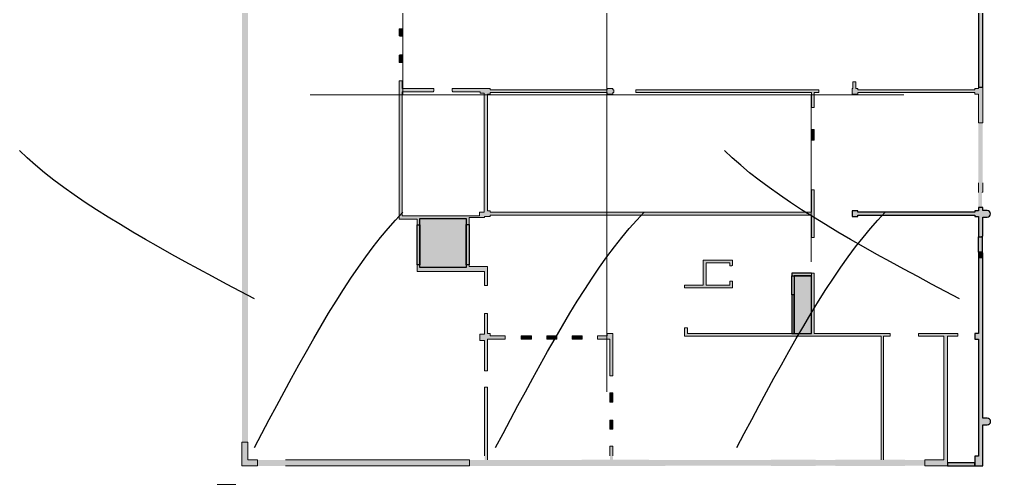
# Model space of a CAD drawing. Extents: x -458 to 250, y -200 to 689.
# Drawn here: x -10.7 to 41.7, y 0 to 25.1 of the extents above; entities that cross this region are included whole.
import ezdxf

# ---------------------------------------------------------------- set-up
doc = ezdxf.new("R2010")
doc.units = 0
doc.linetypes.add('DASHED', pattern=[0.25, -0.25])
for name, color, linetype, lineweight in [('CIRCULATION', 5, 'DASHED', 18), ('RADIATOR', 1, 'CONTINUOUS', 25), ('WALLS_THIN', 252, 'CONTINUOUS', 18)]:
    doc.layers.add(name, color=color, linetype=linetype, lineweight=lineweight)
for name, color, linetype in [('ENTREE__SORTIE', 1, 'CONTINUOUS'), ('MUR', 251, 'CONTINUOUS'), ('NO_ENTREE', 4, 'CONTINUOUS')]:
    doc.layers.add(name, color=color, linetype=linetype)

msp = doc.modelspace()

# ---------------------------------------------------------------- hatches: boundary and pattern name
at = {"layer": 'ENTREE__SORTIE'}
h = msp.add_hatch(color=256, dxfattribs=at)
h.dxf.hatch_style = 1
h.paths.add_polyline_path([(10.769, 13.994), (10.919, 13.994), (10.919, 11.833), (10.769, 11.833)])
h = msp.add_hatch(color=256, dxfattribs=at)
h.dxf.hatch_style = 1
h.paths.add_polyline_path([(13.416, 14.005), (13.566, 14.005), (13.566, 11.844), (13.416, 11.844)])
h = msp.add_hatch(color=256, dxfattribs=at)
h.dxf.hatch_style = 1
h.paths.add_polyline_path([(41.021, 13.35), (41.211, 13.35), (41.211, 12.513), (41.021, 12.513)])
h = msp.add_hatch(color=256, dxfattribs=at)
h.dxf.hatch_style = 1
h.paths.add_polyline_path([(31.088, 10.225), (30.966, 10.225), (30.966, 11.235), (31.088, 11.235)])
h = msp.add_hatch(color=256, dxfattribs=at)
h.dxf.hatch_style = 1
h.paths.add_polyline_path([(39.346, 1.005), (40.831, 1.005), (40.831, 1.171), (39.346, 1.171)])
at = {"layer": 'MUR', "linetype": 'BYBLOCK'}
for points in [[(1.645, 2.276), (1.326, 2.276), (1.326, 40.073), (1.645, 40.073)], [(41.211, 14.93), (41.021, 14.93), (41.021, 19.489), (41.246, 19.489), (41.246, 15.748), (41.211, 15.748)], [(32.171, 19.12), (32.021, 19.12), (32.021, 18.545), (32.171, 18.545)], [(31.088, 10.225), (30.966, 10.225), (30.966, 8.14), (31.088, 8.14)], [(13.598, 1.005), (13.598, 1.324), (14.211, 1.324), (14.401, 1.324), (14.401, 1.542), (14.401, 5.247), (14.561, 5.247), (14.561, 1.542), (14.561, 1.324), (16.135, 1.324), (16.135, 1.005)], [(2.166, 1.005), (2.166, 1.324), (1.645, 1.324), (1.645, 2.276), (1.326, 2.276), (1.326, 1.005)], [(19.631, 1.005), (19.631, 1.337), (21.156, 1.337), (21.156, 1.542), (21.156, 2.072), (21.317, 2.072), (21.317, 1.542), (21.317, 1.337), (23.26, 1.337), (23.26, 1.005)], [(2.166, 1.005), (2.166, 1.324), (39.346, 1.331), (39.346, 1.012)]]:
    msp.add_hatch(color=256, dxfattribs=at).paths.add_polyline_path(points)
h = msp.add_hatch(color=256, dxfattribs=at)
h.dxf.hatch_style = 1
edge = h.paths.add_edge_path()
edge.add_line((39.109, 27.706), (40.826, 27.706))
edge.add_line((40.826, 27.706), (40.826, 27.631))
edge.add_line((40.826, 27.631), (41.021, 27.631))
edge.add_line((41.021, 27.631), (41.021, 21.406))
edge.add_line((41.021, 21.406), (41.246, 21.406))
edge.add_line((41.246, 21.406), (41.246, 27.611))
edge.add_line((41.246, 27.611), (41.497, 27.611))
edge.add_arc((41.497, 27.786), 0.175, 270, 360.4256)
edge.add_arc((41.497, 27.788), 0.175, 359.5744, 450)
edge.add_line((41.497, 27.963), (41.246, 27.963))
edge.add_line((41.246, 27.963), (41.246, 34.231))
edge.add_line((41.246, 34.231), (41.021, 34.231))
edge.add_line((41.021, 34.231), (41.021, 27.931))
edge.add_line((41.021, 27.931), (40.826, 27.931))
edge.add_line((40.826, 27.931), (40.826, 27.856))
edge.add_line((40.826, 27.856), (39.109, 27.856))
edge.add_line((39.109, 27.856), (39.109, 27.706))
h.paths.add_polyline_path([(41.246, 27.611), (41.497, 27.611)], flags=17)
h.paths.add_polyline_path([(41.021, 29.453), (41.021, 27.931)], flags=17)
h.paths.add_polyline_path([(39.109, 27.856), (40.826, 27.856)], flags=17)
edge = h.paths.add_edge_path(flags=17)
edge.add_line((40.826, 27.931), (40.826, 27.856))
edge.add_line((40.826, 27.931), (40.826, 27.856))
edge = h.paths.add_edge_path(flags=16)
edge.add_line((41.021, 27.931), (40.826, 27.931))
edge.add_line((41.021, 27.931), (40.826, 27.931))
edge = h.paths.add_edge_path(flags=16)
edge.add_line((41.021, 27.931), (41.021, 29.453))
edge.add_line((41.021, 27.931), (41.021, 29.453))
h.paths.add_polyline_path([(41.021, 29.453), (41.021, 27.931)], flags=17)
edge = h.paths.add_edge_path(flags=17)
edge.add_line((41.246, 34.231), (41.021, 34.231))
edge.add_line((41.246, 34.231), (41.021, 34.231))
edge = h.paths.add_edge_path(flags=16)
edge.add_line((41.246, 27.963), (41.246, 29.453))
edge.add_line((41.246, 27.963), (41.246, 29.453))
edge = h.paths.add_edge_path(flags=17)
edge.add_line((41.497, 27.963), (41.246, 27.963))
edge.add_line((41.497, 27.963), (41.246, 27.963))
edge = h.paths.add_edge_path(flags=17)
edge.add_line((41.246, 26.096), (41.246, 27.611))
edge.add_line((41.246, 26.096), (41.246, 27.611))
h.paths.add_polyline_path([(41.246, 16.716), (41.021, 21.406)], flags=17)
edge = h.paths.add_edge_path(flags=17)
edge.add_line((41.246, 21.406), (41.021, 21.406))
edge.add_line((41.246, 21.406), (41.021, 21.406))
edge = h.paths.add_edge_path(flags=17)
edge.add_line((41.246, 21.406), (41.021, 21.406))
edge.add_line((41.246, 21.406), (41.021, 21.406))
edge = h.paths.add_edge_path(flags=16)
edge.add_line((41.246, 21.406), (41.021, 21.406))
edge.add_line((41.246, 21.406), (41.021, 21.406))
h.paths.add_polyline_path([(41.021, 26.096), (41.021, 27.631)], flags=17)
h.paths.add_polyline_path([(41.021, 16.716), (41.246, 21.406)])
edge = h.paths.add_edge_path(flags=17)
edge.add_line((40.826, 27.631), (41.021, 27.631))
edge.add_line((40.826, 27.631), (41.021, 27.631))
h.paths.add_polyline_path([(40.826, 27.706), (39.109, 27.706)], flags=16)
edge = h.paths.add_edge_path(flags=17)
edge.add_line((40.826, 27.706), (39.109, 27.706))
edge.add_line((40.826, 27.706), (39.109, 27.706))
h.paths.add_polyline_path([(39.109, 27.706), (40.826, 27.706)], flags=17)
edge = h.paths.add_edge_path(flags=17)
edge.add_line((40.826, 27.706), (40.826, 27.631))
edge.add_line((40.826, 27.706), (40.826, 27.631))
for points in [[(9.961, 24.555), (9.796, 24.555), (9.796, 24.167), (9.831, 24.167), (9.831, 24.15), (9.961, 24.15)], [(9.961, 22.74), (9.796, 22.74), (9.796, 23.132), (9.831, 23.132), (9.831, 23.15), (9.961, 23.15)], [(40.826, 21.035), (41.021, 21.035), (41.021, 19.489), (41.246, 19.489), (41.246, 21.401), (41.211, 21.401), (41.211, 21.406), (41.021, 21.406), (41.021, 21.335), (40.826, 21.335), (40.826, 21.265), (34.521, 21.265), (34.521, 21.335), (34.406, 21.335), (34.406, 21.685), (34.256, 21.685), (34.256, 21.335), (34.216, 21.335), (34.216, 21.035), (34.521, 21.035), (34.521, 21.115), (40.826, 21.115)], [(32.171, 18.545), (32.021, 18.545), (32.021, 19.12), (32.171, 19.12)], [(27.614, 12.087), (27.759, 12.087), (27.759, 11.795), (27.724, 11.795), (27.724, 11.78), (27.614, 11.78), (27.614, 11.937), (26.336, 11.937), (26.336, 10.74), (27.614, 10.74), (27.614, 10.965), (27.724, 10.965), (27.724, 10.95), (27.759, 10.95), (27.759, 10.59), (25.169, 10.59), (25.169, 10.74), (26.186, 10.74), (26.186, 12.087)], [(41.211, 12.513), (41.021, 12.513), (41.021, 12.218), (41.246, 12.218), (41.246, 12.484), (41.211, 12.484)], [(10.919, 11.684), (13.416, 11.684), (13.416, 11.837), (13.566, 11.837), (13.566, 11.742), (14.561, 11.742), (14.561, 10.73), (14.401, 10.73), (14.401, 11.483), (10.769, 11.483), (10.769, 11.833), (10.919, 11.833)], [(14.149, 8.106), (14.401, 8.106), (14.401, 9.22), (14.561, 9.22), (14.561, 8.14), (14.709, 8.14), (14.709, 8.005), (15.504, 8.005), (15.504, 7.84), (14.709, 7.84), (14.561, 7.84), (14.561, 6.127), (14.401, 6.127), (14.401, 7.756), (14.149, 7.756)], [(16.929, 8.005), (16.929, 7.84), (16.379, 7.84), (16.379, 8.005)], [(18.299, 8.005), (18.299, 7.84), (17.754, 7.84), (17.754, 8.005)], [(19.664, 8.005), (19.664, 7.84), (19.124, 7.84), (19.124, 8.005)], [(20.489, 8.005), (20.489, 7.84), (21.012, 7.84), (21.156, 7.84), (21.156, 6.405), (21.156, 5.85), (21.317, 5.85), (21.317, 6.405), (21.317, 8.14), (21.012, 8.14), (21.012, 8.005)], [(39.346, 1.337), (39.346, 1.005), (38.123, 1.005), (38.123, 1.337), (39.16, 1.337), (39.16, 7.99), (37.78, 7.99), (37.78, 8.14), (39.906, 8.14), (39.906, 7.99), (39.346, 7.99)], [(21.317, 4.447), (21.156, 4.447), (21.156, 4.945), (21.317, 4.945)], [(21.317, 2.977), (21.156, 2.977), (21.156, 3.477), (21.317, 3.477)]]:
    msp.add_hatch(color=256, dxfattribs=at).paths.add_polyline_path(points, flags=17)
h = msp.add_hatch(color=256, dxfattribs=at)
h.dxf.hatch_style = 1
h.paths.add_polyline_path([(32.021, 14.665), (14.709, 14.665), (14.709, 14.737), (14.561, 14.737), (14.561, 21.035), (14.704, 21.035), (14.704, 21.115), (21.012, 21.115), (21.012, 21.035), (21.317, 21.035), (21.317, 21.115), (21.362, 21.115), (21.362, 21.265), (21.317, 21.265), (21.317, 21.335), (21.012, 21.335), (21.012, 21.265), (14.704, 21.265), (14.704, 21.335), (12.661, 21.335), (12.661, 21.185), (12.676, 21.185), (12.676, 21.15), (14.171, 21.15), (14.171, 21.077), (14.381, 21.077), (14.381, 14.672), (14.131, 14.672), (14.131, 14.482), (9.961, 14.482), (9.961, 21.15), (11.646, 21.15), (11.646, 21.185), (11.661, 21.185), (11.661, 21.335), (9.961, 21.335), (9.961, 21.74), (9.796, 21.74), (9.796, 14.299), (10.769, 14.299), (10.769, 13.994), (10.919, 13.994), (10.919, 14.334), (13.416, 14.334), (13.416, 14.005), (13.566, 14.005), (13.566, 14.38), (14.404, 14.38), (14.404, 14.437), (14.709, 14.437), (14.709, 14.515), (27.924, 14.515), (27.919, 14.515), (32.021, 14.515), (32.021, 13.315), (32.171, 13.315), (32.171, 15.88), (32.021, 15.88)])
h = msp.add_hatch(color=256, dxfattribs=at)
h.dxf.hatch_style = 1
h.paths.add_polyline_path([(22.562, 21.265), (22.562, 21.115), (32.021, 21.115), (32.021, 20.32), (32.171, 20.32), (32.171, 21.115), (32.416, 21.115), (32.416, 21.265)])
at = {"layer": 'MUR'}
msp.add_hatch(color=256, dxfattribs=at).paths.add_polyline_path([(32.171, 19.12), (32.021, 19.12), (32.021, 18.545), (32.171, 18.545)])
at = {"layer": 'MUR', "linetype": 'BYBLOCK'}
h = msp.add_hatch(color=256, dxfattribs=at)
edge = h.paths.add_edge_path(flags=17)
edge.add_line((41.497, 14.756), (41.246, 14.756))
edge.add_line((41.246, 14.756), (41.246, 14.918))
edge.add_line((41.246, 14.918), (41.211, 14.918))
edge.add_line((41.211, 14.918), (41.211, 14.93))
edge.add_line((41.211, 14.93), (41.021, 14.93))
edge.add_line((41.021, 14.93), (41.021, 14.737))
edge.add_line((41.021, 14.737), (40.826, 14.737))
edge.add_line((40.826, 14.737), (40.826, 14.665))
edge.add_line((40.826, 14.665), (34.521, 14.665))
edge.add_line((34.521, 14.665), (34.521, 14.737))
edge.add_line((34.521, 14.737), (34.216, 14.737))
edge.add_line((34.216, 14.737), (34.216, 14.437))
edge.add_line((34.216, 14.437), (34.521, 14.437))
edge.add_line((34.521, 14.437), (34.521, 14.515))
edge.add_line((34.521, 14.515), (37.911, 14.515))
edge.add_line((37.911, 14.515), (38.061, 14.515))
edge.add_line((38.061, 14.515), (40.826, 14.515))
edge.add_line((40.826, 14.515), (40.826, 14.437))
edge.add_line((40.826, 14.437), (41.021, 14.437))
edge.add_line((41.021, 14.437), (41.021, 13.5))
edge.add_line((41.021, 13.5), (41.021, 13.35))
edge.add_line((41.021, 13.35), (41.021, 13.345))
edge.add_line((41.021, 13.345), (41.211, 13.345))
edge.add_line((41.211, 13.345), (41.211, 13.374))
edge.add_line((41.211, 13.374), (41.246, 13.374))
edge.add_line((41.246, 13.374), (41.246, 14.404))
edge.add_line((41.246, 14.404), (41.497, 14.404))
edge.add_arc((41.497, 14.579), 0.175, 270, 360.4256)
edge.add_arc((41.497, 14.581), 0.175, 359.5744, 450)
h = msp.add_hatch(color=256, dxfattribs=at)
edge = h.paths.add_edge_path()
edge.add_line((41.246, 3.215), (41.497, 3.215))
edge.add_arc((41.497, 3.39), 0.175, 270, 361.7455)
edge.add_arc((41.497, 3.401), 0.175, 358.2545, 450)
edge.add_line((41.497, 3.576), (41.246, 3.576))
edge.add_line((41.246, 3.576), (41.246, 12.218))
edge.add_line((41.246, 12.218), (41.021, 12.218))
edge.add_line((41.021, 12.218), (41.021, 8.14))
edge.add_line((41.021, 8.14), (40.826, 8.14))
edge.add_line((40.826, 8.14), (40.826, 7.84))
edge.add_line((40.826, 7.84), (41.021, 7.84))
edge.add_line((41.021, 7.84), (41.021, 1.537))
edge.add_line((41.021, 1.537), (40.831, 1.537))
edge.add_line((40.831, 1.537), (40.831, 1.337))
edge.add_line((40.831, 1.337), (40.831, 1.005))
edge.add_line((40.831, 1.005), (41.246, 1.005))
edge.add_line((41.246, 1.005), (41.246, 3.215))
edge.add_line((41.246, 3.215), (41.246, 3.215))
h = msp.add_hatch(color=256, dxfattribs=at)
h.paths.add_polyline_path([(25.169, 8.445), (25.334, 8.445), (25.334, 8.14), (32.021, 8.14), (32.021, 11.235), (30.966, 11.235), (30.966, 11.385), (32.021, 11.385), (32.171, 11.385), (32.171, 8.14), (36.26, 8.14), (36.26, 7.99), (35.91, 7.99), (35.91, 1.337), (37.063, 1.337), (37.063, 1.005), (33.298, 1.005), (33.298, 1.337), (34.216, 1.337), (34.521, 1.337), (35.776, 1.337), (35.776, 7.99), (25.169, 7.99)])
h.paths.add_polyline_path([(32.238, 1.337), (29.842, 1.337), (29.842, 1.005), (32.238, 1.005)], flags=17)
at = {"layer": 'NO_ENTREE'}
h = msp.add_hatch(color=256, dxfattribs=at)
h.dxf.hatch_style = 1
h.paths.add_polyline_path([(10.919, 14.334), (13.416, 14.334), (13.416, 11.684), (10.919, 11.684)])
h = msp.add_hatch(color=256, dxfattribs=at)
h.dxf.hatch_style = 1
h.paths.add_polyline_path([(32.021, 11.235), (31.088, 11.235), (31.088, 8.14), (32.021, 8.14)])

# ---------------------------------------------------------------- linework, layer by layer
at = {"layer": 'CIRCULATION', "color": 5}
for points in [[(21, 5), (21, 37)], [(10, 21), (10, 30)], [(5, 21), (37, 21)], [(32, 12), (32, 21)]]:
    msp.add_lwpolyline(points, dxfattribs=at)
at = {"layer": 'ENTREE__SORTIE'}
for points in [[(10.769, 13.994), (10.919, 13.994), (10.919, 11.833), (10.769, 11.833)], [(13.416, 14.005), (13.566, 14.005), (13.566, 11.844), (13.416, 11.844)], [(41.021, 13.35), (41.211, 13.35), (41.211, 12.513), (41.021, 12.513)], [(31.088, 10.225), (30.966, 10.225), (30.966, 11.235), (31.088, 11.235)], [(39.346, 1.005), (40.831, 1.005), (40.831, 1.171), (39.346, 1.171)]]:
    msp.add_lwpolyline(points, close=True, dxfattribs=at)
at = {"layer": 'MUR', "linetype": 'BYBLOCK'}
msp.add_lwpolyline([(39.109, 27.706), (40.826, 27.706), (40.826, 27.631), (41.021, 27.631), (41.021, 21.406), (41.246, 21.406), (41.246, 27.611), (41.497, 27.611, 0.416391), (41.672, 27.787, 0.416391), (41.497, 27.963), (41.246, 27.963), (41.246, 34.231), (41.021, 34.231), (41.021, 27.931), (40.826, 27.931), (40.826, 27.856), (39.109, 27.856)], format="xyb", dxfattribs=at)
for points in [[(39.109, 27.706), (40.826, 27.706), (40.826, 27.631), (41.021, 27.631), (41.021, 21.406), (41.246, 21.406), (41.246, 27.611), (41.497, 27.611, 0.416391), (41.672, 27.787, 0.416391), (41.497, 27.963), (41.246, 27.963), (41.246, 34.231), (41.021, 34.231), (41.021, 27.931), (40.826, 27.931), (40.826, 27.856), (39.109, 27.856)], [(41.497, 14.756), (41.246, 14.756), (41.246, 14.918), (41.211, 14.918), (41.211, 14.93), (41.021, 14.93), (41.021, 14.737), (40.826, 14.737), (40.826, 14.665), (34.521, 14.665), (34.521, 14.737), (34.216, 14.737), (34.216, 14.437), (34.521, 14.437), (34.521, 14.515), (37.911, 14.515), (37.911, 14.515), (38.061, 14.515), (38.061, 14.515), (40.826, 14.515), (40.826, 14.437), (41.021, 14.437), (41.021, 13.5), (41.021, 13.5), (41.021, 13.35), (41.021, 13.35), (41.021, 13.345), (41.211, 13.345), (41.211, 13.374), (41.246, 13.374), (41.246, 14.404), (41.497, 14.404, 0.416391), (41.672, 14.58, 0.416391), (41.497, 14.756)], [(41.497, 14.756), (41.246, 14.756), (41.246, 14.918), (41.211, 14.918), (41.211, 14.93), (41.021, 14.93), (41.021, 14.737), (40.826, 14.737), (40.826, 14.665), (34.521, 14.665), (34.521, 14.737), (34.216, 14.737), (34.216, 14.437), (34.521, 14.437), (34.521, 14.515), (37.911, 14.515), (37.911, 14.515), (38.061, 14.515), (38.061, 14.515), (40.826, 14.515), (40.826, 14.437), (41.021, 14.437), (41.021, 13.5), (41.021, 13.5), (41.021, 13.35), (41.021, 13.35), (41.021, 13.345), (41.211, 13.345), (41.211, 13.374), (41.246, 13.374), (41.246, 14.404), (41.497, 14.404, 0.416391), (41.672, 14.58, 0.416391), (41.497, 14.756)], [(41.246, 3.215), (41.497, 3.215, 0.423165), (41.672, 3.396, 0.423165), (41.497, 3.576), (41.246, 3.576), (41.246, 12.218), (41.021, 12.218), (41.021, 8.14), (40.826, 8.14), (40.826, 7.84), (41.021, 7.84), (41.021, 1.537), (40.831, 1.537), (40.831, 1.337), (40.831, 1.005), (41.246, 1.005), (41.246, 3.215)], [(41.246, 3.215), (41.497, 3.215, 0.423165), (41.672, 3.396, 0.423165), (41.497, 3.576), (41.246, 3.576), (41.246, 12.218), (41.021, 12.218), (41.021, 8.14), (40.826, 8.14), (40.826, 7.84), (41.021, 7.84), (41.021, 1.537), (40.831, 1.537), (40.831, 1.337), (40.831, 1.005), (41.246, 1.005), (41.246, 3.215)]]:
    msp.add_lwpolyline(points, format="xyb", close=True, dxfattribs=at)
msp.add_lwpolyline([(32.021, 11.385), (30.966, 11.385), (30.966, 11.235), (32.021, 11.235)], dxfattribs=at)
msp.add_lwpolyline([(31.088, 10.225), (30.966, 10.225), (30.966, 8.14), (31.088, 8.14)], close=True, dxfattribs=at)
at = {"layer": 'NO_ENTREE'}
for points in [[(10.919, 14.334), (13.416, 14.334), (13.416, 11.684), (10.919, 11.684)], [(32.021, 11.235), (31.088, 11.235), (31.088, 8.14), (32.021, 8.14)]]:
    msp.add_lwpolyline(points, close=True, dxfattribs=at)
at = {"layer": 'RADIATOR', "color": 1}
for points in [[(2, 10), (1.246, 10.4), (0.495, 10.8), (-0.253, 11.2), (-0.996, 11.6), (-1.73, 12), (-2.456, 12.4), (-3.17, 12.8), (-3.871, 13.2), (-4.557, 13.6), (-5.226, 14), (-5.878, 14.4), (-6.509, 14.8), (-7.119, 15.2), (-7.706, 15.6), (-8.268, 16), (-8.805, 16.4), (-9.314, 16.8), (-9.794, 17.2), (-10.245, 17.6), (-10.665, 18)], [(40, 10), (39.246, 10.4), (38.495, 10.8), (37.747, 11.2), (37.004, 11.6), (36.27, 12), (35.544, 12.4), (34.83, 12.8), (34.129, 13.2), (33.443, 13.6), (32.774, 14), (32.122, 14.4), (31.491, 14.8), (30.881, 15.2), (30.294, 15.6), (29.732, 16), (29.195, 16.4), (28.686, 16.8), (28.206, 17.2), (27.755, 17.6), (27.335, 18)], [(2, 2), (2.4, 2.754), (2.8, 3.505), (3.2, 4.253), (3.6, 4.996), (4, 5.73), (4.4, 6.456), (4.8, 7.17), (5.2, 7.871), (5.6, 8.557), (6, 9.226), (6.4, 9.878), (6.8, 10.509), (7.2, 11.119), (7.6, 11.706), (8, 12.268), (8.4, 12.805), (8.8, 13.314), (9.2, 13.794), (9.6, 14.245), (10, 14.665)], [(15, 2), (15.4, 2.754), (15.8, 3.505), (16.2, 4.253), (16.6, 4.996), (17, 5.73), (17.4, 6.456), (17.8, 7.17), (18.2, 7.871), (18.6, 8.557), (19, 9.226), (19.4, 9.878), (19.8, 10.509), (20.2, 11.119), (20.6, 11.706), (21, 12.268), (21.4, 12.805), (21.8, 13.314), (22.2, 13.794), (22.6, 14.245), (23, 14.665)], [(28, 2), (28.4, 2.754), (28.8, 3.505), (29.2, 4.253), (29.6, 4.996), (30, 5.73), (30.4, 6.456), (30.8, 7.17), (31.2, 7.871), (31.6, 8.557), (32, 9.226), (32.4, 9.878), (32.8, 10.509), (33.2, 11.119), (33.6, 11.706), (34, 12.268), (34.4, 12.805), (34.8, 13.314), (35.2, 13.794), (35.6, 14.245), (36, 14.665)]]:
    msp.add_lwpolyline(points, dxfattribs=at)
at = {"layer": 'WALLS_THIN', "linetype": 'BYBLOCK'}
for p, q in [((41.021, 21.406), (41.021, 27.631)), ((41.021, 21.406), (41.021, 27.631)), ((41.246, 21.406), (41.246, 27.611)), ((41.246, 21.406), (41.246, 27.611)), ((9.796, 24.167), (9.796, 24.555)), ((9.961, 24.555), (9.796, 24.555)), ((9.831, 24.167), (9.796, 24.167)), ((9.831, 24.15), (9.831, 24.167)), ((9.961, 24.15), (9.831, 24.15)), ((9.961, 24.15), (9.961, 24.555)), ((9.796, 22.74), (9.796, 23.132)), ((9.831, 23.132), (9.796, 23.132)), ((9.831, 23.132), (9.831, 23.15)), ((9.961, 23.15), (9.831, 23.15)), ((9.961, 22.74), (9.961, 23.15)), ((9.961, 22.74), (9.796, 22.74)), ((9.796, 14.299), (9.796, 21.74)), ((9.961, 21.74), (9.796, 21.74)), ((9.961, 21.335), (9.961, 21.74)), ((34.256, 21.335), (34.256, 21.685)), ((34.406, 21.685), (34.256, 21.685)), ((34.256, 21.335), (34.256, 21.685)), ((34.406, 21.685), (34.256, 21.685)), ((34.406, 21.335), (34.406, 21.685)), ((34.406, 21.335), (34.406, 21.685)), ((11.661, 21.335), (9.961, 21.335)), ((9.961, 14.482), (9.961, 21.15)), ((11.646, 21.15), (9.961, 21.15)), ((11.646, 21.15), (11.646, 21.185)), ((11.661, 21.185), (11.646, 21.185)), ((11.661, 21.185), (11.661, 21.335)), ((12.661, 21.185), (12.661, 21.335)), ((14.399, 21.335), (12.661, 21.335)), ((12.676, 21.185), (12.661, 21.185)), ((12.676, 21.15), (12.676, 21.185)), ((14.171, 21.15), (12.676, 21.15)), ((14.171, 21.077), (14.171, 21.15)), ((14.381, 21.077), (14.171, 21.077)), ((14.381, 14.672), (14.381, 21.077)), ((14.399, 21.335), (14.704, 21.335)), ((14.704, 21.035), (14.561, 21.035)), ((14.561, 21.035), (14.561, 14.737)), ((14.704, 21.335), (14.704, 21.265)), ((21.012, 21.265), (14.704, 21.265)), ((21.012, 21.115), (14.704, 21.115)), ((14.704, 21.115), (14.704, 21.035)), ((21.012, 21.265), (21.012, 21.335)), ((21.012, 21.335), (21.317, 21.335)), ((21.012, 21.035), (21.012, 21.115)), ((21.317, 21.035), (21.012, 21.035)), ((21.317, 21.335), (21.317, 21.265)), ((21.362, 21.265), (21.317, 21.265)), ((21.362, 21.115), (21.317, 21.115)), ((21.317, 21.115), (21.317, 21.035)), ((21.362, 21.265), (21.362, 21.115)), ((32.416, 21.265), (22.562, 21.265)), ((22.562, 21.265), (22.562, 21.115)), ((32.021, 21.115), (22.562, 21.115)), ((32.021, 20.32), (32.021, 21.115)), ((32.171, 20.32), (32.171, 21.115)), ((32.416, 21.115), (32.171, 21.115)), ((32.416, 21.265), (32.416, 21.115)), ((34.216, 21.335), (34.216, 21.035)), ((34.256, 21.335), (34.216, 21.335)), ((34.216, 21.335), (34.216, 21.035)), ((34.256, 21.335), (34.216, 21.335)), ((34.216, 21.035), (34.521, 21.035)), ((34.216, 21.035), (34.521, 21.035)), ((34.521, 21.335), (34.406, 21.335)), ((34.521, 21.335), (34.406, 21.335)), ((34.521, 21.265), (34.521, 21.335)), ((34.521, 21.265), (34.521, 21.335)), ((40.826, 21.265), (34.521, 21.265)), ((40.826, 21.265), (34.521, 21.265)), ((40.826, 21.115), (34.521, 21.115)), ((34.521, 21.035), (34.521, 21.115)), ((40.826, 21.115), (34.521, 21.115)), ((34.521, 21.035), (34.521, 21.115)), ((41.021, 21.335), (40.826, 21.335)), ((40.826, 21.335), (40.826, 21.265)), ((41.021, 21.335), (40.826, 21.335)), ((40.826, 21.335), (40.826, 21.265)), ((40.826, 21.115), (40.826, 21.035)), ((40.826, 21.115), (40.826, 21.035)), ((40.826, 21.035), (41.021, 21.035)), ((40.826, 21.035), (41.021, 21.035)), ((41.021, 21.335), (41.021, 21.406)), ((41.211, 21.406), (41.021, 21.406)), ((41.211, 21.406), (41.021, 21.406)), ((41.246, 21.406), (41.021, 21.406)), ((41.246, 21.406), (41.021, 21.406)), ((41.021, 21.335), (41.021, 21.406)), ((41.211, 21.406), (41.021, 21.406)), ((41.211, 21.406), (41.021, 21.406)), ((41.246, 21.406), (41.021, 21.406)), ((41.246, 21.406), (41.021, 21.406)), ((41.021, 19.489), (41.021, 21.035)), ((41.021, 19.489), (41.021, 21.035)), ((41.211, 21.401), (41.211, 21.406)), ((41.211, 21.401), (41.211, 21.406)), ((41.246, 21.401), (41.211, 21.401)), ((41.246, 21.401), (41.211, 21.401)), ((41.246, 19.489), (41.246, 21.401)), ((41.246, 19.489), (41.246, 21.401)), ((32.171, 20.32), (32.021, 20.32)), ((41.246, 19.489), (41.021, 19.489)), ((41.246, 19.489), (41.021, 19.489)), ((41.246, 19.489), (41.021, 19.489)), ((41.246, 19.489), (41.021, 19.489)), ((32.021, 18.545), (32.021, 19.12)), ((32.171, 19.12), (32.021, 19.12)), ((32.171, 18.545), (32.171, 19.12)), ((32.171, 18.545), (32.021, 18.545)), ((41.021, 15.735), (41.021, 16.249)), ((41.021, 15.735), (41.021, 16.249)), ((41.246, 15.748), (41.246, 16.249)), ((41.246, 15.748), (41.246, 16.249)), ((32.021, 14.665), (32.021, 15.88)), ((32.171, 15.88), (32.021, 15.88)), ((32.171, 13.315), (32.171, 15.88)), ((41.211, 15.735), (41.211, 15.748)), ((41.246, 15.748), (41.211, 15.748)), ((41.211, 15.735), (41.211, 15.748)), ((41.246, 15.748), (41.211, 15.748)), ((14.131, 14.482), (14.131, 14.672)), ((14.381, 14.672), (14.131, 14.672)), ((14.561, 14.737), (14.709, 14.737)), ((14.709, 14.737), (14.709, 14.665)), ((21.012, 14.665), (14.709, 14.665)), ((21.317, 14.665), (21.012, 14.665)), ((27.614, 14.665), (21.317, 14.665)), ((27.919, 14.665), (27.614, 14.665)), ((32.021, 14.665), (27.919, 14.665)), ((40.826, 14.665), (34.521, 14.665)), ((40.826, 14.665), (34.521, 14.665)), ((41.021, 14.737), (40.826, 14.737)), ((40.826, 14.737), (40.826, 14.665)), ((41.021, 14.737), (40.826, 14.737)), ((40.826, 14.737), (40.826, 14.665)), ((41.021, 14.737), (41.021, 14.93)), ((41.211, 14.93), (41.021, 14.93)), ((41.211, 14.93), (41.021, 14.93)), ((41.021, 14.737), (41.021, 14.93)), ((41.211, 14.93), (41.021, 14.93)), ((41.211, 14.93), (41.021, 14.93)), ((41.211, 14.918), (41.211, 14.93)), ((41.211, 14.918), (41.211, 14.93)), ((41.246, 14.918), (41.211, 14.918)), ((41.246, 14.918), (41.211, 14.918)), ((41.246, 14.756), (41.246, 14.918)), ((41.246, 14.756), (41.246, 14.918)), ((41.497, 14.756), (41.246, 14.756)), ((41.497, 14.756), (41.246, 14.756)), ((10.769, 14.299), (9.796, 14.299)), ((14.131, 14.482), (9.961, 14.482)), ((10.769, 14.299), (10.769, 13.994)), ((10.919, 14.334), (10.919, 13.994)), ((10.919, 14.334), (13.416, 14.334)), ((13.416, 14.005), (13.416, 14.334)), ((14.404, 14.38), (13.566, 14.38)), ((13.566, 14.005), (13.566, 14.38)), ((14.709, 14.437), (14.404, 14.437)), ((14.404, 14.437), (14.404, 14.38)), ((21.012, 14.515), (14.709, 14.515)), ((14.709, 14.515), (14.709, 14.437)), ((21.012, 14.515), (21.317, 14.515)), ((27.614, 14.515), (21.317, 14.515)), ((27.614, 14.515), (27.919, 14.515)), ((32.021, 14.515), (27.919, 14.515)), ((32.021, 13.315), (32.021, 14.515)), ((37.911, 14.515), (34.521, 14.515)), ((37.911, 14.515), (34.521, 14.515)), ((38.061, 14.515), (37.911, 14.515)), ((38.061, 14.515), (37.911, 14.515)), ((40.826, 14.515), (38.061, 14.515)), ((40.826, 14.515), (38.061, 14.515)), ((40.826, 14.515), (40.826, 14.437)), ((40.826, 14.515), (40.826, 14.437)), ((41.021, 14.437), (40.826, 14.437)), ((41.021, 14.437), (40.826, 14.437)), ((41.021, 13.5), (41.021, 14.437)), ((41.021, 13.5), (41.021, 14.437)), ((41.246, 13.374), (41.246, 14.404)), ((41.497, 14.404), (41.246, 14.404)), ((41.246, 13.374), (41.246, 14.404)), ((41.497, 14.404), (41.246, 14.404)), ((41.672, 14.589), (41.672, 14.591)), ((41.672, 14.589), (41.672, 14.591)), ((10.919, 13.994), (10.769, 13.994)), ((13.566, 14.005), (13.416, 14.005)), ((32.171, 13.315), (32.021, 13.315)), ((41.021, 13.35), (41.021, 13.5)), ((41.021, 13.35), (41.021, 13.5)), ((41.021, 13.345), (41.021, 13.35)), ((41.021, 13.345), (41.021, 13.35)), ((41.021, 13.345), (41.211, 13.345)), ((41.021, 13.345), (41.211, 13.345)), ((41.211, 13.345), (41.211, 13.374)), ((41.246, 13.374), (41.211, 13.374)), ((41.211, 13.345), (41.211, 13.374)), ((41.246, 13.374), (41.211, 13.374)), ((26.186, 10.74), (26.186, 12.087)), ((27.614, 12.087), (26.186, 12.087)), ((26.186, 10.74), (26.186, 12.087)), ((27.614, 12.087), (26.186, 12.087)), ((27.614, 12.087), (27.759, 12.087)), ((27.614, 12.087), (27.759, 12.087)), ((27.759, 12.087), (27.759, 11.795)), ((27.759, 12.087), (27.759, 11.795)), ((41.021, 12.218), (41.021, 12.513)), ((41.211, 12.513), (41.021, 12.513)), ((41.021, 12.218), (41.021, 12.513)), ((41.211, 12.513), (41.021, 12.513)), ((41.246, 12.218), (41.021, 12.218)), ((41.246, 12.218), (41.021, 12.218)), ((41.246, 12.218), (41.021, 12.218)), ((41.246, 12.218), (41.021, 12.218)), ((41.211, 12.484), (41.211, 12.513)), ((41.211, 12.484), (41.211, 12.513)), ((41.246, 12.484), (41.211, 12.484)), ((41.246, 12.484), (41.211, 12.484)), ((41.246, 12.218), (41.246, 12.484)), ((41.246, 12.218), (41.246, 12.484)), ((10.769, 11.833), (10.769, 11.483)), ((10.769, 11.833), (10.919, 11.833)), ((10.919, 11.833), (10.919, 11.684)), ((10.919, 11.684), (13.416, 11.684)), ((13.416, 11.837), (13.566, 11.837)), ((13.416, 11.837), (13.416, 11.684)), ((13.566, 11.837), (13.566, 11.742)), ((13.566, 11.742), (14.561, 11.742)), ((14.561, 10.73), (14.561, 11.742)), ((26.336, 10.74), (26.336, 11.937)), ((27.614, 11.937), (26.336, 11.937)), ((26.336, 10.74), (26.336, 11.937)), ((27.614, 11.937), (26.336, 11.937)), ((27.614, 11.937), (27.614, 11.78)), ((27.614, 11.937), (27.614, 11.78)), ((27.724, 11.78), (27.614, 11.78)), ((27.724, 11.78), (27.614, 11.78)), ((27.759, 11.795), (27.724, 11.795)), ((27.724, 11.795), (27.724, 11.78)), ((27.759, 11.795), (27.724, 11.795)), ((27.724, 11.795), (27.724, 11.78)), ((10.769, 11.483), (14.401, 11.483)), ((14.401, 10.73), (14.401, 11.483)), ((32.021, 8.14), (32.021, 11.385)), ((32.171, 11.385), (32.021, 11.385)), ((32.171, 11.385), (32.021, 11.385)), ((32.021, 8.14), (32.021, 11.235)), ((32.171, 8.14), (32.171, 11.385)), ((32.171, 8.14), (32.171, 11.385)), ((14.401, 10.73), (14.561, 10.73)), ((26.186, 10.74), (25.169, 10.74)), ((25.169, 10.59), (25.169, 10.74)), ((26.186, 10.74), (25.169, 10.74)), ((25.169, 10.59), (25.169, 10.74)), ((27.759, 10.59), (25.169, 10.59)), ((27.759, 10.59), (25.169, 10.59)), ((27.614, 10.74), (26.336, 10.74)), ((27.614, 10.74), (26.336, 10.74)), ((27.724, 10.965), (27.614, 10.965)), ((27.614, 10.965), (27.614, 10.74)), ((27.724, 10.965), (27.614, 10.965)), ((27.614, 10.965), (27.614, 10.74)), ((27.724, 10.965), (27.724, 10.95)), ((27.724, 10.965), (27.724, 10.95)), ((27.759, 10.95), (27.724, 10.95)), ((27.759, 10.95), (27.724, 10.95)), ((27.759, 10.95), (27.759, 10.59)), ((27.759, 10.95), (27.759, 10.59)), ((14.401, 8.106), (14.401, 9.22)), ((14.401, 9.22), (14.561, 9.22)), ((14.561, 8.14), (14.561, 9.22)), ((41.021, 8.14), (41.021, 9.023)), ((41.021, 8.14), (41.021, 9.023)), ((41.246, 3.576), (41.246, 9.023)), ((41.246, 3.576), (41.246, 9.023)), ((25.169, 7.99), (25.169, 8.445)), ((25.169, 8.445), (25.334, 8.445)), ((25.169, 7.99), (25.169, 8.445)), ((25.169, 8.445), (25.334, 8.445)), ((25.334, 8.14), (25.334, 8.445)), ((25.334, 8.14), (25.334, 8.445)), ((14.149, 8.106), (14.149, 7.756)), ((14.149, 8.106), (14.401, 8.106)), ((14.401, 8.14), (14.401, 8.106)), ((14.561, 8.14), (14.709, 8.14)), ((14.709, 8.14), (14.709, 8.005)), ((15.504, 8.005), (14.709, 8.005)), ((15.504, 7.84), (15.504, 8.005)), ((16.929, 8.005), (16.379, 8.005)), ((16.379, 7.84), (16.379, 8.005)), ((16.929, 8.005), (16.929, 7.84)), ((18.299, 8.005), (17.754, 8.005)), ((17.754, 8.005), (17.754, 7.84)), ((18.299, 8.005), (18.299, 7.84)), ((19.664, 8.005), (19.124, 8.005)), ((19.124, 8.005), (19.124, 7.84)), ((19.664, 8.005), (19.664, 7.84)), ((21.012, 8.005), (20.489, 8.005)), ((20.489, 8.005), (20.489, 7.84)), ((21.012, 8.14), (21.012, 8.005)), ((21.317, 8.14), (21.012, 8.14)), ((21.317, 6.405), (21.317, 8.14)), ((21.317, 6.405), (21.317, 8.14)), ((35.776, 7.99), (25.169, 7.99)), ((35.776, 7.99), (25.169, 7.99)), ((32.021, 8.14), (25.334, 8.14)), ((32.021, 8.14), (25.334, 8.14)), ((36.26, 8.14), (32.171, 8.14)), ((36.26, 8.14), (32.171, 8.14)), ((35.776, 1.337), (35.776, 7.99)), ((35.776, 1.337), (35.776, 7.99)), ((36.26, 7.99), (35.91, 7.99)), ((35.91, 1.337), (35.91, 7.99)), ((36.26, 7.99), (35.91, 7.99)), ((35.91, 1.337), (35.91, 7.99)), ((36.26, 7.99), (36.26, 8.14)), ((36.26, 7.99), (36.26, 8.14)), ((39.906, 8.14), (37.78, 8.14)), ((37.78, 7.99), (37.78, 8.14)), ((39.906, 8.14), (37.78, 8.14)), ((37.78, 7.99), (37.78, 8.14)), ((39.16, 7.99), (37.78, 7.99)), ((39.16, 7.99), (37.78, 7.99)), ((39.16, 7.99), (39.16, 1.337)), ((39.16, 7.99), (39.16, 1.337)), ((39.346, 1.337), (39.346, 7.99)), ((39.906, 7.99), (39.346, 7.99)), ((39.346, 1.337), (39.346, 7.99)), ((39.906, 7.99), (39.346, 7.99)), ((39.906, 7.99), (39.906, 8.14)), ((39.906, 7.99), (39.906, 8.14)), ((40.826, 7.84), (40.826, 8.14)), ((40.826, 8.14), (41.021, 8.14)), ((40.826, 7.84), (40.826, 8.14)), ((40.826, 8.14), (41.021, 8.14)), ((14.401, 7.756), (14.149, 7.756)), ((14.401, 6.127), (14.401, 7.756)), ((14.401, 6.127), (14.401, 7.756)), ((14.561, 6.127), (14.561, 7.84)), ((14.709, 7.84), (14.561, 7.84)), ((14.561, 6.127), (14.561, 7.84)), ((15.504, 7.84), (14.709, 7.84)), ((16.929, 7.84), (16.379, 7.84)), ((18.299, 7.84), (17.754, 7.84)), ((19.664, 7.84), (19.124, 7.84)), ((21.012, 7.84), (20.489, 7.84)), ((21.012, 7.84), (21.156, 7.84)), ((21.156, 6.405), (21.156, 7.84)), ((21.156, 6.405), (21.156, 7.84)), ((41.021, 7.84), (40.826, 7.84)), ((41.021, 7.84), (40.826, 7.84)), ((41.021, 1.537), (41.021, 7.84)), ((41.021, 1.537), (41.021, 7.84)), ((21.156, 5.85), (21.156, 6.405)), ((21.156, 5.85), (21.156, 6.405)), ((21.317, 5.85), (21.317, 6.405)), ((21.317, 5.85), (21.317, 6.405)), ((14.561, 6.127), (14.401, 6.127)), ((14.561, 6.127), (14.401, 6.127)), ((21.156, 5.85), (21.317, 5.85)), ((21.156, 5.85), (21.317, 5.85)), ((14.401, 1.542), (14.401, 5.247)), ((14.561, 5.247), (14.401, 5.247)), ((14.401, 1.542), (14.401, 5.247)), ((14.561, 5.247), (14.401, 5.247)), ((14.561, 1.542), (14.561, 5.247)), ((14.561, 1.324), (14.561, 5.247)), ((21.156, 4.447), (21.156, 4.945)), ((21.156, 4.945), (21.317, 4.945)), ((21.156, 4.447), (21.156, 4.945)), ((21.156, 4.945), (21.317, 4.945)), ((21.317, 4.447), (21.317, 4.945)), ((21.317, 4.447), (21.317, 4.945)), ((21.317, 4.447), (21.156, 4.447)), ((21.317, 4.447), (21.156, 4.447)), ((21.156, 2.977), (21.156, 3.477)), ((21.317, 3.477), (21.156, 3.477)), ((21.156, 2.977), (21.156, 3.477)), ((21.317, 3.477), (21.156, 3.477)), ((21.317, 2.977), (21.317, 3.477)), ((21.317, 2.977), (21.317, 3.477)), ((41.246, 3.576), (41.497, 3.576)), ((41.246, 3.576), (41.497, 3.576)), ((41.672, 3.39), (41.672, 3.401)), ((41.672, 3.39), (41.672, 3.401)), ((21.317, 2.977), (21.156, 2.977)), ((21.317, 2.977), (21.156, 2.977)), ((1.645, 2.276), (1.326, 2.276)), ((1.326, 2.276), (1.326, 1.005)), ((1.645, 2.276), (1.326, 2.276)), ((1.645, 1.324), (1.645, 2.276)), ((21.156, 1.542), (21.156, 2.072)), ((21.317, 2.072), (21.156, 2.072)), ((21.156, 1.542), (21.156, 2.072)), ((21.317, 2.072), (21.156, 2.072)), ((21.317, 1.542), (21.317, 2.072)), ((21.317, 1.542), (21.317, 2.072)), ((2.166, 1.324), (1.645, 1.324)), ((2.166, 1.005), (2.166, 1.324)), ((2.166, 1.005), (2.166, 1.324)), ((13.598, 1.324), (3.666, 1.324)), ((13.598, 1.005), (13.598, 1.324)), ((38.123, 1.005), (38.123, 1.337)), ((39.16, 1.337), (38.123, 1.337)), ((38.123, 1.005), (38.123, 1.337)), ((39.16, 1.337), (38.123, 1.337)), ((39.346, 1.337), (39.346, 1.005)), ((39.346, 1.337), (39.346, 1.005)), ((40.831, 1.537), (41.021, 1.537)), ((40.831, 1.537), (40.831, 1.337)), ((40.831, 1.537), (41.021, 1.537)), ((40.831, 1.537), (40.831, 1.337)), ((40.831, 1.337), (40.831, 1.005)), ((40.831, 1.337), (40.831, 1.005)), ((1.326, 1.005), (2.166, 1.005)), ((3.666, 1.005), (13.598, 1.005)), ((38.123, 1.005), (39.346, 1.005)), ((38.123, 1.005), (39.346, 1.005))]:
    msp.add_line(p, q, dxfattribs=at)
at = {"layer": 'WALLS_THIN'}
for p, q in [((9.796, 24.167), (9.796, 24.555)), ((9.961, 24.555), (9.796, 24.555)), ((9.831, 24.167), (9.796, 24.167)), ((9.831, 24.15), (9.831, 24.167)), ((9.961, 24.15), (9.831, 24.15)), ((9.961, 24.15), (9.961, 24.555)), ((9.796, 22.74), (9.796, 23.132)), ((9.831, 23.132), (9.796, 23.132)), ((9.831, 23.132), (9.831, 23.15)), ((9.961, 23.15), (9.831, 23.15)), ((9.961, 22.74), (9.961, 23.15)), ((9.961, 22.74), (9.796, 22.74)), ((9.796, 14.299), (9.796, 21.74)), ((9.961, 21.74), (9.796, 21.74)), ((9.961, 21.335), (9.961, 21.74)), ((11.661, 21.335), (9.961, 21.335)), ((9.961, 14.482), (9.961, 21.15)), ((11.646, 21.15), (9.961, 21.15)), ((11.646, 21.15), (11.646, 21.185)), ((11.661, 21.185), (11.646, 21.185)), ((11.661, 21.185), (11.661, 21.335)), ((12.661, 21.185), (12.661, 21.335)), ((14.399, 21.335), (12.661, 21.335)), ((12.676, 21.185), (12.661, 21.185)), ((12.676, 21.15), (12.676, 21.185)), ((14.171, 21.15), (12.676, 21.15)), ((14.171, 21.077), (14.171, 21.15)), ((14.381, 21.077), (14.171, 21.077)), ((14.381, 14.672), (14.381, 21.077)), ((14.399, 21.335), (14.704, 21.335)), ((14.704, 21.035), (14.561, 21.035)), ((14.561, 21.035), (14.561, 14.737)), ((14.704, 21.335), (14.704, 21.265)), ((21.012, 21.265), (14.704, 21.265)), ((21.012, 21.115), (14.704, 21.115)), ((14.704, 21.115), (14.704, 21.035)), ((21.012, 21.265), (21.012, 21.335)), ((21.012, 21.335), (21.317, 21.335)), ((21.012, 21.035), (21.012, 21.115)), ((21.317, 21.035), (21.012, 21.035)), ((21.317, 21.335), (21.317, 21.265)), ((21.362, 21.265), (21.317, 21.265)), ((21.362, 21.115), (21.317, 21.115)), ((21.317, 21.115), (21.317, 21.035)), ((32.416, 21.265), (22.562, 21.265)), ((32.021, 21.115), (22.562, 21.115)), ((32.021, 20.32), (32.021, 21.115)), ((32.171, 20.32), (32.171, 21.115)), ((32.416, 21.115), (32.171, 21.115)), ((32.416, 21.265), (32.416, 21.115)), ((32.171, 20.32), (32.021, 20.32)), ((32.021, 18.545), (32.021, 19.12)), ((32.171, 19.12), (32.021, 19.12)), ((32.171, 18.545), (32.171, 19.12)), ((32.171, 18.545), (32.021, 18.545)), ((32.021, 14.665), (32.021, 15.88)), ((32.171, 15.88), (32.021, 15.88)), ((32.171, 13.315), (32.171, 15.88)), ((14.131, 14.482), (14.131, 14.672)), ((14.381, 14.672), (14.131, 14.672)), ((14.561, 14.737), (14.709, 14.737)), ((14.709, 14.737), (14.709, 14.665)), ((21.012, 14.665), (14.709, 14.665)), ((21.317, 14.665), (21.012, 14.665)), ((27.614, 14.665), (21.317, 14.665)), ((27.919, 14.665), (27.614, 14.665)), ((32.021, 14.665), (27.919, 14.665)), ((10.769, 14.299), (9.796, 14.299)), ((14.131, 14.482), (9.961, 14.482)), ((10.769, 14.299), (10.769, 13.994)), ((10.919, 14.334), (10.919, 13.994)), ((10.919, 14.334), (13.416, 14.334)), ((13.416, 14.005), (13.416, 14.334)), ((14.404, 14.38), (13.566, 14.38)), ((13.566, 14.005), (13.566, 14.38)), ((14.709, 14.437), (14.404, 14.437)), ((14.404, 14.437), (14.404, 14.38)), ((21.012, 14.515), (14.709, 14.515)), ((14.709, 14.515), (14.709, 14.437)), ((21.012, 14.515), (21.317, 14.515)), ((27.614, 14.515), (21.317, 14.515)), ((27.614, 14.515), (27.919, 14.515)), ((32.021, 14.515), (27.919, 14.515)), ((32.021, 13.315), (32.021, 14.515)), ((10.919, 13.994), (10.769, 13.994)), ((13.566, 14.005), (13.416, 14.005)), ((32.171, 13.315), (32.021, 13.315)), ((10.769, 11.833), (10.769, 11.483)), ((10.769, 11.833), (10.919, 11.833)), ((10.919, 11.833), (10.919, 11.684)), ((10.919, 11.684), (13.416, 11.684)), ((13.416, 11.837), (13.566, 11.837)), ((13.416, 11.837), (13.416, 11.684)), ((13.566, 11.837), (13.566, 11.742)), ((13.566, 11.742), (14.561, 11.742)), ((14.561, 10.73), (14.561, 11.742)), ((10.769, 11.483), (14.401, 11.483)), ((14.401, 10.73), (14.401, 11.483)), ((14.401, 10.73), (14.561, 10.73)), ((14.401, 8.106), (14.401, 9.22)), ((14.401, 9.22), (14.561, 9.22)), ((14.561, 8.14), (14.561, 9.22)), ((14.149, 8.106), (14.149, 7.756)), ((14.149, 8.106), (14.401, 8.106)), ((14.401, 8.14), (14.401, 8.106)), ((14.561, 8.14), (14.709, 8.14)), ((14.709, 8.14), (14.709, 8.005)), ((15.504, 8.005), (14.709, 8.005)), ((15.504, 7.84), (15.504, 8.005)), ((16.929, 8.005), (16.379, 8.005)), ((16.379, 7.84), (16.379, 8.005)), ((16.929, 8.005), (16.929, 7.84)), ((18.299, 8.005), (17.754, 8.005)), ((17.754, 8.005), (17.754, 7.84)), ((18.299, 8.005), (18.299, 7.84)), ((19.664, 8.005), (19.124, 8.005)), ((19.124, 8.005), (19.124, 7.84)), ((19.664, 8.005), (19.664, 7.84)), ((21.012, 8.005), (20.489, 8.005)), ((20.489, 8.005), (20.489, 7.84)), ((21.012, 8.14), (21.012, 8.005)), ((21.317, 8.14), (21.012, 8.14)), ((14.401, 7.756), (14.149, 7.756)), ((14.709, 7.84), (14.561, 7.84)), ((15.504, 7.84), (14.709, 7.84)), ((16.929, 7.84), (16.379, 7.84)), ((18.299, 7.84), (17.754, 7.84)), ((19.664, 7.84), (19.124, 7.84)), ((21.012, 7.84), (20.489, 7.84)), ((21.012, 7.84), (21.156, 7.84)), ((1.645, 2.276), (1.326, 2.276)), ((1.326, 2.276), (1.326, 1.005)), ((1.645, 2.276), (1.326, 2.276)), ((1.645, 1.324), (1.645, 2.276)), ((2.166, 1.324), (1.645, 1.324)), ((2.166, 1.005), (2.166, 1.324)), ((2.166, 1.005), (2.166, 1.324)), ((13.598, 1.324), (3.666, 1.324)), ((13.598, 1.005), (13.598, 1.324)), ((1.326, 1.005), (2.166, 1.005)), ((3.666, 1.005), (13.598, 1.005)), ((0, 0), (1, 0))]:
    msp.add_line(p, q, dxfattribs=at)

doc.saveas('drawing.dxf')
